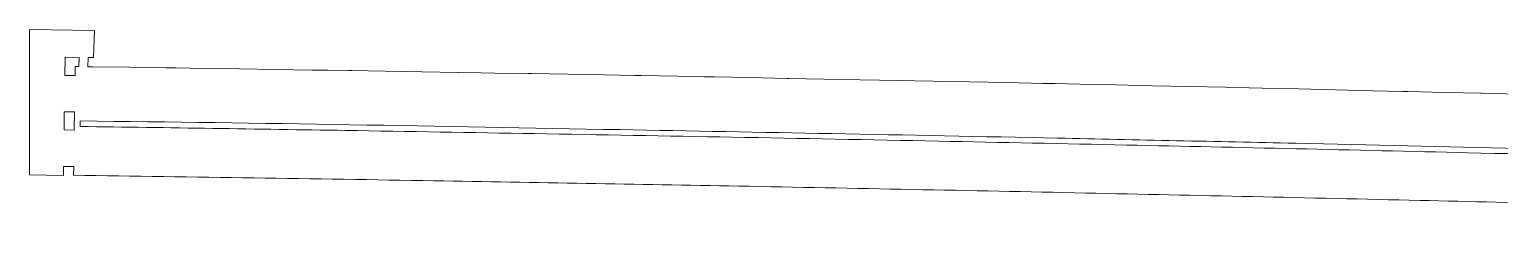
# Model space of a CAD drawing. Header units: millimetres. Extents: x -267 to 1346, y 0 to 1504.
# Drawn here: x -267 to 542, y 2 to 118 of the extents above; entities that cross this region are included whole.
import ezdxf

# ---------------------------------------------------------------- set-up
doc = ezdxf.new("R2010")
doc.units = ezdxf.units.MM
doc.linetypes.add('K5LT_BASIC', pattern=[0])
doc.layers.add('Engraving', color=7, linetype='Continuous')

msp = doc.modelspace()

# ---------------------------------------------------------------- linework, layer by layer
at = {"color": 143, "linetype": 'K5LT_BASIC', "lineweight": 15, "true_color": 0x33acca}
for p, q in [((-231.19, 117.65), (-266.96, 118.21)), ((-266.96, 38.08), (-266.96, 118.21)), ((-231.63, 102.65), (-231.19, 117.65)), ((-247.43, 92.9), (-247.28, 102.9)), ((-247.28, 102.9), (-239.63, 102.78)), ((-241.77, 97.79), (-241.84, 92.81)), ((-239.78, 97.77), (-241.77, 97.79)), ((-239.78, 97.77), (-239.63, 102.78)), ((-234.78, 97.69), (-234.63, 102.7)), ((-231.97, 97.65), (-234.78, 97.69)), ((-234.63, 102.7), (-231.63, 102.65)), ((-231.95, 97.65), (-231.97, 97.65)), ((-211.85, 97.37), (-231.95, 97.65)), ((-211.84, 97.37), (-211.85, 97.37)), ((-191.74, 97.08), (-211.84, 97.37)), ((-241.84, 92.81), (-247.43, 92.9)), ((-191.72, 97.08), (-191.74, 97.08)), ((-186.28, 97), (-191.72, 97.08)), ((-170.92, 96.76), (-186.28, 97)), ((-170.91, 96.76), (-170.92, 96.76)), ((-151.51, 96.46), (-170.91, 96.76)), ((-151.5, 96.46), (-151.51, 96.46)), ((-131.39, 96.15), (-151.5, 96.46)), ((-131.38, 96.15), (-131.39, 96.15)), ((-111.28, 95.84), (-131.38, 96.15)), ((-111.27, 95.84), (-111.28, 95.84)), ((-102.71, 95.71), (-111.27, 95.84)), ((-91.16, 95.53), (-102.71, 95.71)), ((-91.15, 95.53), (-91.16, 95.53)), ((-89.37, 95.5), (-91.15, 95.53)), ((-71.05, 95.19), (-89.37, 95.5)), ((-71.04, 95.19), (-71.05, 95.19)), ((-50.93, 94.86), (-71.04, 95.19)), ((-50.92, 94.86), (-50.93, 94.86)), ((-30.82, 94.52), (-50.92, 94.86)), ((-30.81, 94.52), (-30.82, 94.52)), ((-18.16, 94.31), (-30.81, 94.52)), ((-10.7, 94.19), (-18.16, 94.31)), ((-10.69, 94.19), (-10.7, 94.19)), ((7.5, 93.88), (-10.69, 94.19)), ((9.41, 93.85), (7.5, 93.88)), ((9.42, 93.85), (9.41, 93.85)), ((29.53, 93.49), (9.42, 93.85)), ((29.54, 93.49), (29.53, 93.49)), ((49.64, 93.13), (29.54, 93.49)), ((49.65, 93.13), (49.64, 93.13)), ((66.4, 92.83), (49.65, 93.13)), ((69.75, 92.77), (66.4, 92.83)), ((69.77, 92.77), (69.75, 92.77)), ((89.87, 92.41), (69.77, 92.77)), ((89.88, 92.41), (89.87, 92.41)), ((104.31, 92.15), (89.88, 92.41)), ((109.98, 92.04), (104.31, 92.15)), ((109.99, 92.04), (109.98, 92.04)), ((130.1, 91.66), (109.99, 92.04)), ((130.11, 91.66), (130.1, 91.66)), ((150.21, 91.27), (130.11, 91.66)), ((150.22, 91.27), (150.21, 91.27)), ((150.95, 91.26), (150.22, 91.27)), ((170.33, 90.89), (150.95, 91.26)), ((170.34, 90.89), (170.33, 90.89)), ((190.44, 90.51), (170.34, 90.89)), ((190.45, 90.51), (190.44, 90.51)), ((201.07, 90.3), (190.45, 90.51)), ((210.56, 90.11), (201.07, 90.3)), ((210.57, 90.11), (210.56, 90.11)), ((230.67, 89.7), (210.57, 90.11)), ((230.68, 89.7), (230.67, 89.7)), ((235.5, 89.6), (230.68, 89.7)), ((250.79, 89.29), (235.5, 89.6)), ((250.8, 89.29), (250.79, 89.29)), ((270.9, 88.89), (250.8, 89.29)), ((270.91, 88.89), (270.9, 88.89)), ((291.02, 88.48), (270.91, 88.89)), ((291.03, 88.48), (291.02, 88.48)), ((297.79, 88.34), (291.03, 88.48)), ((311.13, 88.05), (297.79, 88.34)), ((311.14, 88.05), (311.13, 88.05)), ((320.06, 87.86), (311.14, 88.05)), ((331.24, 87.62), (320.06, 87.86)), ((331.26, 87.62), (331.24, 87.62)), ((351.36, 87.19), (331.26, 87.62)), ((351.37, 87.19), (351.36, 87.19)), ((371.47, 86.76), (351.37, 87.19)), ((371.48, 86.76), (371.47, 86.76)), ((391.59, 86.32), (371.48, 86.76)), ((391.6, 86.32), (391.59, 86.32)), ((394.47, 86.26), (391.6, 86.32)), ((404.61, 86.03), (394.47, 86.26)), ((411.7, 85.87), (404.61, 86.03)), ((411.71, 85.87), (411.7, 85.87)), ((431.82, 85.41), (411.71, 85.87)), ((431.83, 85.41), (431.82, 85.41)), ((451.93, 84.96), (431.83, 85.41)), ((451.94, 84.96), (451.93, 84.96)), ((472.72, 84.48), (451.94, 84.96)), ((472.73, 84.48), (472.72, 84.48)), ((489.05, 84.11), (472.73, 84.48)), ((492.16, 84.04), (489.05, 84.11)), ((492.17, 84.04), (492.16, 84.04)), ((512.28, 83.56), (492.17, 84.04)), ((512.29, 83.56), (512.28, 83.56)), ((532.39, 83.07), (512.29, 83.56)), ((532.4, 83.07), (532.39, 83.07)), ((552.51, 82.59), (532.4, 83.07)), ((-247.89, 62.84), (-247.74, 72.84)), ((-242.13, 72.75), (-247.74, 72.84)), ((-242.13, 72.75), (-242.27, 62.75)), ((-242.27, 62.75), (-247.89, 62.84)), ((-248.27, 37.79), (-248.19, 42.79)), ((-242.56, 42.7), (-248.19, 42.79)), ((-242.56, 42.7), (-242.63, 37.92)), ((-266.96, 38.08), (-248.27, 37.79))]:
    msp.add_line(p, q, dxfattribs=at)
msp.add_open_spline([(1283.99, 1.94), (1239.31, 3.27), (1164.46, 5.94), (1048.83, 8.55), (935.64, 12.88), (804.53, 16.24), (658.31, 20.24), (493.05, 24.24), (312.14, 28.27), (131.23, 31.86), (-54.48, 35.12), (-176.49, 37), (-242.63, 37.92)], degree=3, knots=[0, 0, 0, 0, 1.053952, 1.765586, 2.72651, 3.724227, 4.857411, 6.174996, 7.621335, 9.123266, 10.440705, 12, 12, 12, 12], dxfattribs=at)
at = {"layer": 'Engraving', "color": 143, "linetype": 'K5LT_BASIC', "lineweight": 15, "true_color": 0x33acca}
msp.add_line((-239.02, 67.79), (-239.06, 64.79), dxfattribs=at)
for points, knots in [([(1257.75, 29.88), (1197.79, 31.81), (1105.39, 34.69), (979.47, 38.4), (874.51, 41.41), (761.91, 44.43), (643.57, 47.48), (532.68, 50.16), (430.8, 52.52), (333.67, 54.64), (230.19, 56.77), (121.54, 58.88), (12.7, 60.83), (-106.95, 62.83), (-190.36, 64.1), (-239.06, 64.79)], [0, 0, 0, 0, 1.803089, 2.778311, 3.786378, 4.959027, 6.163815, 7.34426, 8.292656, 9.226685, 10.264315, 11.403428, 12.492722, 13.536148, 15, 15, 15, 15]), ([(-239.02, 67.79), (-139.93, 66.83), (-2.03, 64.09), (177.34, 60.83), (301.3, 58.32), (427.53, 55.6), (552.48, 52.7), (685.18, 49.44), (826.49, 45.73), (969.1, 41.73), (1112.32, 37.48), (1205.83, 34.55), (1257.85, 32.88)], [0, 0, 0, 0, 2.382532, 3.316041, 4.313457, 5.363554, 6.35168, 7.31857, 8.554967, 9.750537, 10.748709, 12, 12, 12, 12])]:
    msp.add_open_spline(points, degree=3, knots=knots, dxfattribs=at)

doc.saveas('drawing.dxf')
